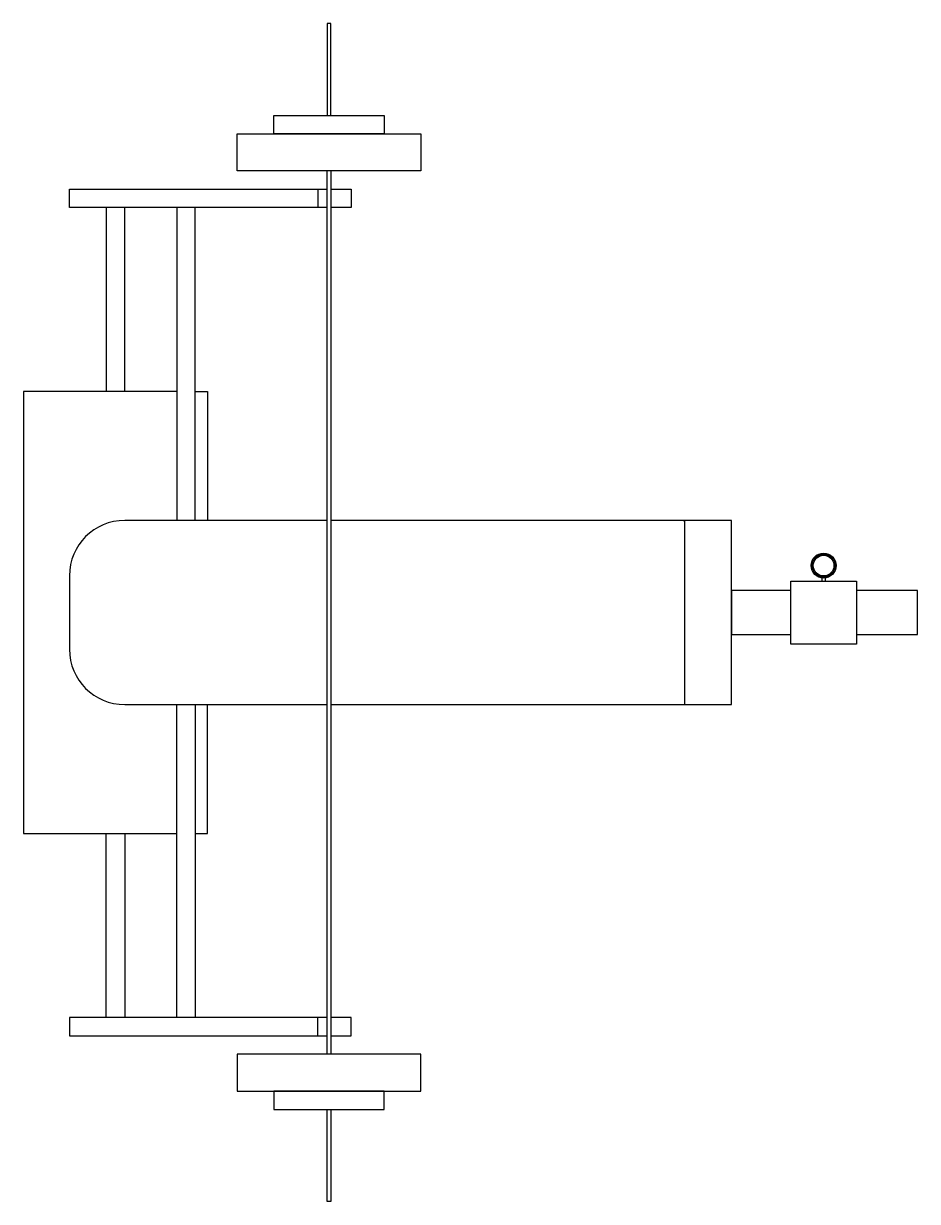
# Model space of a CAD drawing. Header units: millimetres. Extents: x 1376.47 to 1377.69, y 2685.16 to 2686.76.
import ezdxf

# ---------------------------------------------------------------- set-up
doc = ezdxf.new("R2010")
doc.units = ezdxf.units.MM
doc.header["$LTSCALE"] = 10
doc.layers.add('Equipam_fitness', color=1, linetype='Continuous')

msp = doc.modelspace()

# ---------------------------------------------------------------- linework, layer by layer
at = {"layer": 'Equipam_fitness'}
for p, q in [((1376.8894, 2686.7594), (1376.8841, 2686.7594)), ((1376.8841, 2686.7594), (1376.8841, 2686.6344)), ((1376.8894, 2686.6344), (1376.8894, 2686.7594)), ((1376.8118, 2686.6094), (1376.8118, 2686.6344)), ((1376.8118, 2686.6344), (1376.9618, 2686.6344)), ((1376.9618, 2686.6344), (1376.9618, 2686.6094)), ((1376.7618, 2686.5594), (1376.7618, 2686.6094)), ((1376.7618, 2686.6094), (1377.0118, 2686.6094)), ((1376.9618, 2686.6094), (1376.8118, 2686.6094)), ((1377.0118, 2686.6094), (1377.0118, 2686.5594)), ((1377.0118, 2686.5594), (1376.7618, 2686.5594)), ((1376.8841, 2685.3594), (1376.8841, 2686.5594)), ((1376.8894, 2686.5594), (1376.8894, 2685.3594)), ((1376.5341, 2686.5094), (1376.5341, 2686.5344)), ((1376.5341, 2686.5344), (1376.8841, 2686.5344)), ((1376.8718, 2686.5344), (1376.8718, 2686.5094)), ((1376.8894, 2686.5344), (1376.917, 2686.5344)), ((1376.917, 2686.5344), (1376.917, 2686.5094)), ((1376.8841, 2686.5094), (1376.5341, 2686.5094)), ((1376.6091, 2686.5094), (1376.5841, 2686.5094)), ((1376.5841, 2686.5094), (1376.5841, 2686.2594)), ((1376.6091, 2686.2594), (1376.6091, 2686.5094)), ((1376.7048, 2686.5094), (1376.6798, 2686.5094)), ((1376.6798, 2686.5094), (1376.6798, 2686.0844)), ((1376.7048, 2686.0844), (1376.7048, 2686.5094)), ((1376.917, 2686.5094), (1376.8894, 2686.5094)), ((1376.6798, 2686.2594), (1376.4716, 2686.2594)), ((1376.4716, 2686.2594), (1376.4716, 2685.6594)), ((1376.7048, 2686.2594), (1376.7216, 2686.2594)), ((1376.7216, 2686.2594), (1376.7216, 2686.0844)), ((1376.8841, 2686.0844), (1376.6091, 2686.0844)), ((1377.4341, 2686.0844), (1376.8894, 2686.0844)), ((1377.3687, 2686.0844), (1377.3705, 2686.0825)), ((1377.3705, 2685.8344), (1377.3705, 2686.0844)), ((1377.4341, 2685.8344), (1377.4341, 2686.0844)), ((1376.5341, 2686.0094), (1376.5341, 2685.9094)), ((1377.5145, 2685.9164), (1377.5145, 2686.0021)), ((1377.5145, 2686.0021), (1377.6036, 2686.0021)), ((1377.5568, 2686.0078), (1377.5568, 2686.0021)), ((1377.5614, 2686.0078), (1377.5614, 2686.0021)), ((1377.6036, 2686.0021), (1377.6036, 2685.9164)), ((1377.4341, 2685.9894), (1377.4341, 2685.9294)), ((1377.5145, 2685.9894), (1377.4341, 2685.9894)), ((1377.6867, 2685.9894), (1377.6036, 2685.9894)), ((1377.6867, 2685.9294), (1377.6867, 2685.9894)), ((1377.4341, 2685.9294), (1377.5145, 2685.9294)), ((1377.6036, 2685.9294), (1377.6867, 2685.9294)), ((1377.6036, 2685.9164), (1377.5145, 2685.9164)), ((1376.6091, 2685.8344), (1376.8841, 2685.8344)), ((1376.6798, 2685.4094), (1376.6798, 2685.8344)), ((1376.7048, 2685.8344), (1376.7048, 2685.4094)), ((1376.7216, 2685.6594), (1376.7216, 2685.8344)), ((1376.8894, 2685.8344), (1377.4341, 2685.8344)), ((1377.3705, 2685.8351), (1377.3712, 2685.8344)), ((1376.4716, 2685.6594), (1376.6798, 2685.6594)), ((1376.5841, 2685.4094), (1376.5841, 2685.6594)), ((1376.6091, 2685.6594), (1376.6091, 2685.4094)), ((1376.7048, 2685.6594), (1376.7216, 2685.6594)), ((1376.5341, 2685.4094), (1376.5341, 2685.3844)), ((1376.8841, 2685.4094), (1376.5341, 2685.4094)), ((1376.6091, 2685.4094), (1376.5841, 2685.4094)), ((1376.7048, 2685.4094), (1376.6798, 2685.4094)), ((1376.8718, 2685.3844), (1376.8718, 2685.4094)), ((1376.917, 2685.4094), (1376.8894, 2685.4094)), ((1376.917, 2685.3844), (1376.917, 2685.4094)), ((1376.5341, 2685.3844), (1376.8841, 2685.3844)), ((1376.8894, 2685.3844), (1376.917, 2685.3844)), ((1376.7618, 2685.3594), (1376.7618, 2685.3094)), ((1377.0118, 2685.3594), (1376.7618, 2685.3594)), ((1377.0118, 2685.3094), (1377.0118, 2685.3594)), ((1376.7618, 2685.3094), (1377.0118, 2685.3094)), ((1376.8118, 2685.3094), (1376.8118, 2685.2844)), ((1376.9618, 2685.3094), (1376.8118, 2685.3094)), ((1376.9618, 2685.2844), (1376.9618, 2685.3094)), ((1376.8118, 2685.2844), (1376.9618, 2685.2844)), ((1376.8841, 2685.1594), (1376.8841, 2685.2844)), ((1376.8894, 2685.2844), (1376.8894, 2685.1594)), ((1376.8894, 2685.1594), (1376.8841, 2685.1594))]:
    msp.add_line(p, q, dxfattribs=at)
for radius in [0.017, 0.0154, 0.0141]:
    msp.add_circle((1377.5591, 2686.0231), radius, dxfattribs=at)
for centre, start, end in [((1376.6091, 2686.0094), 90, 180), ((1376.6091, 2685.9094), 180, 270)]:
    msp.add_arc(centre, 0.075, start, end, dxfattribs=at)

doc.saveas('drawing.dxf')
